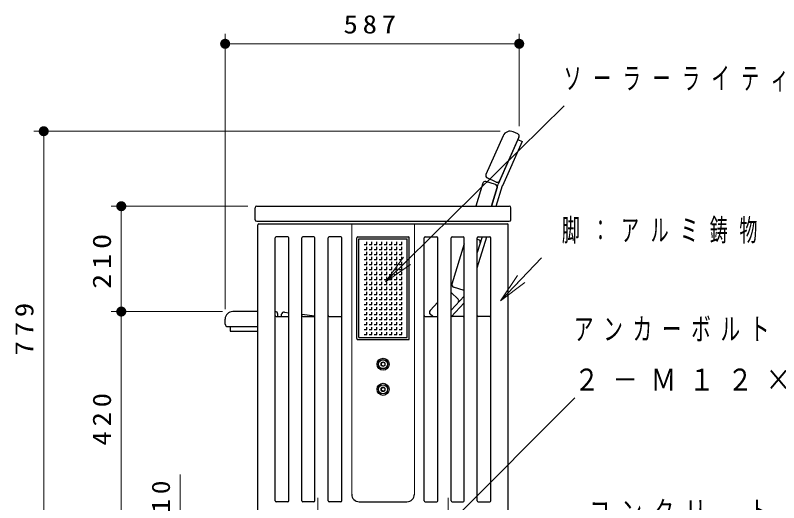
# Model space of a CAD drawing. Units: millimetres on the paper, scale 1:20. Extents: x -365 to 0, y 0 to 257.
# Drawn here: x -118.5 to -42.3, y 105.4 to 153.9 of the extents above; entities that cross this region are included whole.
import ezdxf

# ---------------------------------------------------------------- set-up
doc = ezdxf.new("R2010")
doc.units = ezdxf.units.MM
doc.linetypes.add('USER2', pattern=[6, 3, -1, 1, -1])
doc.layers.add('1_20', color=7, linetype='Continuous', lineweight=25)
doc.styles.add('ＭＳ ゴシック', font='')
doc.styles.get('ＭＳ ゴシック').set_extended_font_data('MS Gothic')

# ---------------------------------------------------------------- blocks, each defined once
blk = doc.blocks.new('filled_dot')
at = {"color": 0, "linetype": 'Continuous', "lineweight": -2, "const_width": 1.25}
blk.add_lwpolyline([(-0.625, 0, 1), (0.625, 0, 1)], format="xyb", close=True, dxfattribs=at)
blk = doc.blocks.new('open_arrow')
at = {"color": 0, "linetype": 'Continuous', "lineweight": -2}
blk.add_lwpolyline([(7.5, 1.25), (0, 0), (7.5, -1.25)], dxfattribs=at)

msp = doc.modelspace()

# ---------------------------------------------------------------- linework, layer by layer
at = {"layer": '1_20', "lineweight": 13}
for p, q in [((-97.559, 124.665), (-97.559, 152.102)), ((-68.222, 142.892), (-68.222, 152.102)), ((-97.559, 151.102), (-68.222, 151.102)), ((-81.555, 127.366), (-63.749, 144.908)), ((-70.132, 142.389), (-116.658, 142.389)), ((-115.658, 103.415), (-115.658, 142.389)), ((-95.284, 134.915), (-108.922, 134.915)), ((-107.922, 124.415), (-107.922, 134.915)), ((-84.934, 133.165), (-84.934, 106.215)), ((-78.684, 133.165), (-78.684, 106.215)), ((-65.99, 129.766), (-70.096, 125.493)), ((-70.096, 125.493), (-68.378, 128.002)), ((-70.096, 125.493), (-68.018, 127.656)), ((-67.657, 127.309), (-70.096, 125.493)), ((-97.809, 124.415), (-108.922, 124.415)), ((-107.922, 103.415), (-107.922, 124.415)), ((-81.976, 119.261), (-81.809, 119.357)), ((-81.976, 119.261), (-81.976, 119.069)), ((-81.976, 119.069), (-81.809, 118.973)), ((-81.809, 119.357), (-81.642, 119.261)), ((-81.809, 118.973), (-81.642, 119.069)), ((-81.642, 119.261), (-81.642, 119.069)), ((-81.976, 116.761), (-81.809, 116.857)), ((-81.976, 116.761), (-81.976, 116.569)), ((-81.976, 116.569), (-81.809, 116.473)), ((-81.809, 116.857), (-81.642, 116.761)), ((-81.809, 116.473), (-81.642, 116.569)), ((-81.642, 116.761), (-81.642, 116.569)), ((-75.686, 102.79), (-62.662, 115.813)), ((-102.035, 103.415), (-102.035, 108.179))]:
    msp.add_line(p, q, dxfattribs=at)
at = {"layer": '1_20'}
for p, q in [((-69.817, 141.944), (-71.546, 138.061)), ((-68.243, 141.79), (-70.175, 137.451)), ((-68.37, 142.12), (-68.827, 142.324)), ((-68.345, 141.562), (-70.322, 137.122)), ((-67.934, 141.379), (-69.904, 136.955)), ((-68.345, 141.562), (-67.934, 141.379)), ((-71.866, 137.202), (-72.565, 134.915)), ((-70.598, 137.076), (-71.554, 137.368)), ((-70.506, 137.324), (-71.419, 137.731)), ((-70.997, 134.915), (-70.322, 137.122)), ((-70.432, 136.764), (-70.997, 134.915)), ((-70.526, 134.915), (-69.897, 136.972)), ((-94.409, 134.915), (-69.209, 134.915)), ((-94.559, 133.565), (-94.559, 134.765)), ((-69.055, 133.565), (-69.055, 134.765)), ((-94.409, 133.415), (-69.209, 133.415)), ((-94.309, 104.265), (-94.309, 133.065)), ((-94.209, 133.165), (-69.409, 133.165)), ((-69.309, 104.265), (-69.309, 133.065)), ((-91.311, 131.865), (-92.453, 131.865)), ((-88.705, 131.865), (-89.804, 131.865)), ((-86.028, 131.865), (-87.184, 131.865)), ((-84.334, 131.865), (-79.284, 131.865)), ((-77.59, 131.865), (-76.434, 131.865)), ((-74.913, 131.865), (-73.814, 131.865)), ((-72.407, 128.763), (-71.459, 131.865)), ((-71.929, 131.865), (-72.407, 130.302)), ((-72.307, 131.865), (-71.165, 131.865)), ((-92.553, 105.565), (-92.553, 131.765)), ((-91.211, 105.565), (-91.211, 131.765)), ((-89.904, 105.565), (-89.904, 131.765)), ((-88.605, 105.565), (-88.605, 131.765)), ((-87.284, 105.565), (-87.284, 131.765)), ((-85.928, 105.565), (-85.928, 131.765)), ((-84.434, 121.715), (-84.434, 131.765)), ((-84.234, 131.665), (-79.384, 131.665)), ((-84.234, 121.815), (-84.234, 131.665)), ((-83.684, 131.115), (-83.434, 131.115)), ((-83.434, 131.115), (-83.434, 131.365)), ((-83.184, 131.115), (-82.934, 131.115)), ((-82.934, 131.115), (-82.934, 131.365)), ((-82.684, 131.115), (-82.434, 131.115)), ((-82.434, 131.115), (-82.434, 131.365)), ((-82.184, 131.115), (-81.934, 131.115)), ((-81.934, 131.115), (-81.934, 131.365)), ((-81.684, 131.115), (-81.434, 131.115)), ((-81.434, 131.115), (-81.434, 131.365)), ((-81.184, 131.115), (-80.934, 131.115)), ((-80.934, 131.115), (-80.934, 131.365)), ((-80.684, 131.115), (-80.434, 131.115)), ((-80.434, 131.115), (-80.434, 131.365)), ((-80.184, 131.115), (-79.934, 131.115)), ((-79.934, 131.115), (-79.934, 131.365)), ((-79.384, 121.815), (-79.384, 131.665)), ((-79.184, 121.715), (-79.184, 131.765)), ((-77.69, 105.565), (-77.69, 131.765)), ((-76.334, 105.565), (-76.334, 131.765)), ((-75.013, 105.565), (-75.013, 131.765)), ((-73.714, 131.158), (-74.936, 127.161)), ((-73.714, 105.565), (-73.714, 131.765)), ((-72.407, 105.565), (-72.407, 131.765)), ((-72.279, 131.577), (-72.407, 131.616)), ((-71.065, 105.565), (-71.065, 131.765)), ((-83.684, 130.615), (-83.434, 130.615)), ((-83.434, 130.615), (-83.434, 130.865)), ((-83.434, 130.115), (-83.434, 130.365)), ((-83.184, 130.615), (-82.934, 130.615)), ((-82.934, 130.615), (-82.934, 130.865)), ((-82.934, 130.115), (-82.934, 130.365)), ((-82.684, 130.615), (-82.434, 130.615)), ((-82.434, 130.615), (-82.434, 130.865)), ((-82.434, 130.115), (-82.434, 130.365)), ((-82.184, 130.615), (-81.934, 130.615)), ((-81.934, 130.615), (-81.934, 130.865)), ((-81.934, 130.115), (-81.934, 130.365)), ((-81.684, 130.615), (-81.434, 130.615)), ((-81.434, 130.615), (-81.434, 130.865)), ((-81.434, 130.115), (-81.434, 130.365)), ((-81.184, 130.615), (-80.934, 130.615)), ((-80.934, 130.615), (-80.934, 130.865)), ((-80.934, 130.115), (-80.934, 130.365)), ((-80.684, 130.615), (-80.434, 130.615)), ((-80.434, 130.615), (-80.434, 130.865)), ((-80.434, 130.115), (-80.434, 130.365)), ((-80.184, 130.615), (-79.934, 130.615)), ((-79.934, 130.615), (-79.934, 130.865)), ((-79.934, 130.115), (-79.934, 130.365)), ((-83.684, 130.115), (-83.434, 130.115)), ((-83.684, 129.615), (-83.434, 129.615)), ((-83.434, 129.615), (-83.434, 129.865)), ((-83.184, 130.115), (-82.934, 130.115)), ((-83.184, 129.615), (-82.934, 129.615)), ((-82.934, 129.615), (-82.934, 129.865)), ((-82.684, 130.115), (-82.434, 130.115)), ((-82.684, 129.615), (-82.434, 129.615)), ((-82.434, 129.615), (-82.434, 129.865)), ((-82.184, 130.115), (-81.934, 130.115)), ((-82.184, 129.615), (-81.934, 129.615)), ((-81.934, 129.615), (-81.934, 129.865)), ((-81.684, 130.115), (-81.434, 130.115)), ((-81.684, 129.615), (-81.434, 129.615)), ((-81.434, 129.615), (-81.434, 129.865)), ((-81.184, 130.115), (-80.934, 130.115)), ((-81.184, 129.615), (-80.934, 129.615)), ((-80.934, 129.615), (-80.934, 129.865)), ((-80.684, 130.115), (-80.434, 130.115)), ((-80.684, 129.615), (-80.434, 129.615)), ((-80.434, 129.615), (-80.434, 129.865)), ((-80.184, 130.115), (-79.934, 130.115)), ((-80.184, 129.615), (-79.934, 129.615)), ((-79.934, 129.615), (-79.934, 129.865)), ((-83.684, 129.115), (-83.434, 129.115)), ((-83.434, 129.115), (-83.434, 129.365)), ((-83.434, 128.615), (-83.434, 128.865)), ((-83.184, 129.115), (-82.934, 129.115)), ((-82.934, 129.115), (-82.934, 129.365)), ((-82.934, 128.615), (-82.934, 128.865)), ((-82.684, 129.115), (-82.434, 129.115)), ((-82.434, 129.115), (-82.434, 129.365)), ((-82.434, 128.615), (-82.434, 128.865)), ((-82.184, 129.115), (-81.934, 129.115)), ((-81.934, 129.115), (-81.934, 129.365)), ((-81.934, 128.615), (-81.934, 128.865)), ((-81.684, 129.115), (-81.434, 129.115)), ((-81.434, 129.115), (-81.434, 129.365)), ((-81.434, 128.615), (-81.434, 128.865)), ((-81.184, 129.115), (-80.934, 129.115)), ((-80.934, 129.115), (-80.934, 129.365)), ((-80.934, 128.615), (-80.934, 128.865)), ((-80.684, 129.115), (-80.434, 129.115)), ((-80.434, 129.115), (-80.434, 129.365)), ((-80.434, 128.615), (-80.434, 128.865)), ((-80.184, 129.115), (-79.934, 129.115)), ((-79.934, 129.115), (-79.934, 129.365)), ((-79.934, 128.615), (-79.934, 128.865)), ((-83.684, 128.615), (-83.434, 128.615)), ((-83.684, 128.115), (-83.434, 128.115)), ((-83.434, 128.115), (-83.434, 128.365)), ((-83.184, 128.615), (-82.934, 128.615)), ((-83.184, 128.115), (-82.934, 128.115)), ((-82.934, 128.115), (-82.934, 128.365)), ((-82.684, 128.615), (-82.434, 128.615)), ((-82.684, 128.115), (-82.434, 128.115)), ((-82.434, 128.115), (-82.434, 128.365)), ((-82.184, 128.615), (-81.934, 128.615)), ((-82.184, 128.115), (-81.934, 128.115)), ((-81.934, 128.115), (-81.934, 128.365)), ((-81.684, 128.615), (-81.434, 128.615)), ((-81.684, 128.115), (-81.434, 128.115)), ((-81.434, 128.115), (-81.434, 128.365)), ((-81.184, 128.615), (-80.934, 128.615)), ((-81.184, 128.115), (-80.934, 128.115)), ((-80.934, 128.115), (-80.934, 128.365)), ((-80.684, 128.615), (-80.434, 128.615)), ((-80.684, 128.115), (-80.434, 128.115)), ((-80.434, 128.115), (-80.434, 128.365)), ((-80.184, 128.615), (-79.934, 128.615)), ((-80.184, 128.115), (-79.934, 128.115)), ((-79.934, 128.115), (-79.934, 128.365)), ((-83.684, 127.615), (-83.434, 127.615)), ((-83.434, 127.615), (-83.434, 127.865)), ((-83.434, 127.115), (-83.434, 127.365)), ((-83.184, 127.615), (-82.934, 127.615)), ((-82.934, 127.615), (-82.934, 127.865)), ((-82.934, 127.115), (-82.934, 127.365)), ((-82.684, 127.615), (-82.434, 127.615)), ((-82.434, 127.615), (-82.434, 127.865)), ((-82.434, 127.115), (-82.434, 127.365)), ((-82.184, 127.615), (-81.934, 127.615)), ((-81.934, 127.615), (-81.934, 127.865)), ((-81.934, 127.115), (-81.934, 127.365)), ((-81.684, 127.615), (-81.434, 127.615)), ((-81.434, 127.615), (-81.434, 127.865)), ((-81.434, 127.115), (-81.434, 127.365)), ((-81.184, 127.615), (-80.934, 127.615)), ((-80.934, 127.615), (-80.934, 127.865)), ((-80.934, 127.115), (-80.934, 127.365)), ((-80.684, 127.615), (-80.434, 127.615)), ((-80.434, 127.615), (-80.434, 127.865)), ((-80.434, 127.115), (-80.434, 127.365)), ((-80.184, 127.615), (-79.934, 127.615)), ((-79.934, 127.615), (-79.934, 127.865)), ((-79.934, 127.115), (-79.934, 127.365)), ((-83.684, 127.115), (-83.434, 127.115)), ((-83.684, 126.615), (-83.434, 126.615)), ((-83.434, 126.615), (-83.434, 126.865)), ((-83.184, 127.115), (-82.934, 127.115)), ((-83.184, 126.615), (-82.934, 126.615)), ((-82.934, 126.615), (-82.934, 126.865)), ((-82.684, 127.115), (-82.434, 127.115)), ((-82.684, 126.615), (-82.434, 126.615)), ((-82.434, 126.615), (-82.434, 126.865)), ((-82.184, 127.115), (-81.934, 127.115)), ((-82.184, 126.615), (-81.934, 126.615)), ((-81.934, 126.615), (-81.934, 126.865)), ((-81.684, 127.115), (-81.434, 127.115)), ((-81.684, 126.615), (-81.434, 126.615)), ((-81.434, 126.615), (-81.434, 126.865)), ((-81.184, 127.115), (-80.934, 127.115)), ((-81.184, 126.615), (-80.934, 126.615)), ((-80.934, 126.615), (-80.934, 126.865)), ((-80.684, 127.115), (-80.434, 127.115)), ((-80.684, 126.615), (-80.434, 126.615)), ((-80.434, 126.615), (-80.434, 126.865)), ((-80.184, 127.115), (-79.934, 127.115)), ((-80.184, 126.615), (-79.934, 126.615)), ((-79.934, 126.615), (-79.934, 126.865)), ((-73.714, 126.526), (-74.77, 126.849)), ((-83.684, 126.115), (-83.434, 126.115)), ((-83.434, 126.115), (-83.434, 126.365)), ((-83.434, 125.615), (-83.434, 125.865)), ((-83.184, 126.115), (-82.934, 126.115)), ((-82.934, 126.115), (-82.934, 126.365)), ((-82.934, 125.615), (-82.934, 125.865)), ((-82.684, 126.115), (-82.434, 126.115)), ((-82.434, 126.115), (-82.434, 126.365)), ((-82.434, 125.615), (-82.434, 125.865)), ((-82.184, 126.115), (-81.934, 126.115)), ((-81.934, 126.115), (-81.934, 126.365)), ((-81.934, 125.615), (-81.934, 125.865)), ((-81.684, 126.115), (-81.434, 126.115)), ((-81.434, 126.115), (-81.434, 126.365)), ((-81.434, 125.615), (-81.434, 125.865)), ((-81.184, 126.115), (-80.934, 126.115)), ((-80.934, 126.115), (-80.934, 126.365)), ((-80.934, 125.615), (-80.934, 125.865)), ((-80.684, 126.115), (-80.434, 126.115)), ((-80.434, 126.115), (-80.434, 126.365)), ((-80.434, 125.615), (-80.434, 125.865)), ((-80.184, 126.115), (-79.934, 126.115)), ((-79.934, 126.115), (-79.934, 126.365)), ((-79.934, 125.615), (-79.934, 125.865)), ((-74.327, 125.667), (-75.013, 126.307)), ((-75.013, 124.565), (-73.714, 125.958)), ((-83.684, 125.615), (-83.434, 125.615)), ((-83.684, 125.115), (-83.434, 125.115)), ((-83.434, 125.115), (-83.434, 125.365)), ((-83.184, 125.615), (-82.934, 125.615)), ((-83.184, 125.115), (-82.934, 125.115)), ((-82.934, 125.115), (-82.934, 125.365)), ((-82.684, 125.615), (-82.434, 125.615)), ((-82.684, 125.115), (-82.434, 125.115)), ((-82.434, 125.115), (-82.434, 125.365)), ((-82.184, 125.615), (-81.934, 125.615)), ((-82.184, 125.115), (-81.934, 125.115)), ((-81.934, 125.115), (-81.934, 125.365)), ((-81.684, 125.615), (-81.434, 125.615)), ((-81.684, 125.115), (-81.434, 125.115)), ((-81.434, 125.115), (-81.434, 125.365)), ((-81.184, 125.615), (-80.934, 125.615)), ((-81.184, 125.115), (-80.934, 125.115)), ((-80.934, 125.115), (-80.934, 125.365)), ((-80.684, 125.615), (-80.434, 125.615)), ((-80.684, 125.115), (-80.434, 125.115)), ((-80.434, 125.115), (-80.434, 125.365)), ((-80.184, 125.615), (-79.934, 125.615)), ((-80.184, 125.115), (-79.934, 125.115)), ((-79.934, 125.115), (-79.934, 125.365)), ((-76.334, 125.348), (-77.117, 124.508)), ((-75.013, 123.905), (-73.714, 125.298)), ((-94.309, 124.415), (-96.809, 124.415)), ((-92.553, 124.415), (-92.559, 124.415)), ((-92.309, 123.915), (-92.309, 124.165)), ((-91.644, 124.358), (-91.211, 124.305)), ((-83.684, 124.615), (-83.434, 124.615)), ((-83.434, 124.615), (-83.434, 124.865)), ((-83.434, 124.115), (-83.434, 124.365)), ((-83.184, 124.615), (-82.934, 124.615)), ((-82.934, 124.615), (-82.934, 124.865)), ((-82.934, 124.115), (-82.934, 124.365)), ((-82.684, 124.615), (-82.434, 124.615)), ((-82.434, 124.615), (-82.434, 124.865)), ((-82.434, 124.115), (-82.434, 124.365)), ((-82.184, 124.615), (-81.934, 124.615)), ((-81.934, 124.615), (-81.934, 124.865)), ((-81.934, 124.115), (-81.934, 124.365)), ((-81.684, 124.615), (-81.434, 124.615)), ((-81.434, 124.615), (-81.434, 124.865)), ((-81.434, 124.115), (-81.434, 124.365)), ((-81.184, 124.615), (-80.934, 124.615)), ((-80.934, 124.615), (-80.934, 124.865)), ((-80.934, 124.115), (-80.934, 124.365)), ((-80.684, 124.615), (-80.434, 124.615)), ((-80.434, 124.615), (-80.434, 124.865)), ((-80.434, 124.115), (-80.434, 124.365)), ((-80.184, 124.615), (-79.934, 124.615)), ((-79.934, 124.615), (-79.934, 124.865)), ((-79.934, 124.115), (-79.934, 124.365)), ((-76.847, 123.915), (-77.105, 124.155)), ((-97.559, 123.165), (-97.559, 123.665)), ((-92.453, 123.915), (-91.311, 123.915)), ((-91.95, 123.915), (-91.923, 124.141)), ((-89.904, 124.145), (-88.605, 123.985)), ((-89.804, 123.915), (-88.705, 123.915)), ((-87.184, 123.915), (-86.028, 123.915)), ((-83.684, 124.115), (-83.434, 124.115)), ((-83.684, 123.615), (-83.434, 123.615)), ((-83.434, 123.615), (-83.434, 123.865)), ((-83.184, 124.115), (-82.934, 124.115)), ((-83.184, 123.615), (-82.934, 123.615)), ((-82.934, 123.615), (-82.934, 123.865)), ((-82.684, 124.115), (-82.434, 124.115)), ((-82.684, 123.615), (-82.434, 123.615)), ((-82.434, 123.615), (-82.434, 123.865)), ((-82.184, 124.115), (-81.934, 124.115)), ((-82.184, 123.615), (-81.934, 123.615)), ((-81.934, 123.615), (-81.934, 123.865)), ((-81.684, 124.115), (-81.434, 124.115)), ((-81.684, 123.615), (-81.434, 123.615)), ((-81.434, 123.615), (-81.434, 123.865)), ((-81.184, 124.115), (-80.934, 124.115)), ((-81.184, 123.615), (-80.934, 123.615)), ((-80.934, 123.615), (-80.934, 123.865)), ((-80.684, 124.115), (-80.434, 124.115)), ((-80.684, 123.615), (-80.434, 123.615)), ((-80.434, 123.615), (-80.434, 123.865)), ((-80.184, 124.115), (-79.934, 124.115)), ((-80.184, 123.615), (-79.934, 123.615)), ((-79.934, 123.615), (-79.934, 123.865)), ((-77.59, 123.915), (-76.434, 123.915)), ((-73.814, 123.915), (-74.913, 123.915)), ((-71.165, 123.915), (-72.307, 123.915)), ((-97.309, 122.915), (-94.309, 122.915)), ((-97.059, 122.915), (-97.059, 122.465)), ((-83.684, 123.115), (-83.434, 123.115)), ((-83.434, 123.115), (-83.434, 123.365)), ((-83.434, 122.615), (-83.434, 122.865)), ((-83.184, 123.115), (-82.934, 123.115)), ((-82.934, 123.115), (-82.934, 123.365)), ((-82.934, 122.615), (-82.934, 122.865)), ((-82.684, 123.115), (-82.434, 123.115)), ((-82.434, 123.115), (-82.434, 123.365)), ((-82.434, 122.615), (-82.434, 122.865)), ((-82.184, 123.115), (-81.934, 123.115)), ((-81.934, 123.115), (-81.934, 123.365)), ((-81.934, 122.615), (-81.934, 122.865)), ((-81.684, 123.115), (-81.434, 123.115)), ((-81.434, 123.115), (-81.434, 123.365)), ((-81.434, 122.615), (-81.434, 122.865)), ((-81.184, 123.115), (-80.934, 123.115)), ((-80.934, 123.115), (-80.934, 123.365)), ((-80.934, 122.615), (-80.934, 122.865)), ((-80.684, 123.115), (-80.434, 123.115)), ((-80.434, 123.115), (-80.434, 123.365)), ((-80.434, 122.615), (-80.434, 122.865)), ((-80.184, 123.115), (-79.934, 123.115)), ((-79.934, 123.115), (-79.934, 123.365)), ((-79.934, 122.615), (-79.934, 122.865)), ((-97.059, 122.465), (-94.309, 122.465)), ((-83.684, 122.615), (-83.434, 122.615)), ((-83.684, 122.115), (-83.434, 122.115)), ((-83.434, 122.115), (-83.434, 122.365)), ((-83.184, 122.615), (-82.934, 122.615)), ((-83.184, 122.115), (-82.934, 122.115)), ((-82.934, 122.115), (-82.934, 122.365)), ((-82.684, 122.615), (-82.434, 122.615)), ((-82.684, 122.115), (-82.434, 122.115)), ((-82.434, 122.115), (-82.434, 122.365)), ((-82.184, 122.615), (-81.934, 122.615)), ((-82.184, 122.115), (-81.934, 122.115)), ((-81.934, 122.115), (-81.934, 122.365)), ((-81.684, 122.615), (-81.434, 122.615)), ((-81.684, 122.115), (-81.434, 122.115)), ((-81.434, 122.115), (-81.434, 122.365)), ((-81.184, 122.615), (-80.934, 122.615)), ((-81.184, 122.115), (-80.934, 122.115)), ((-80.934, 122.115), (-80.934, 122.365)), ((-80.684, 122.615), (-80.434, 122.615)), ((-80.684, 122.115), (-80.434, 122.115)), ((-80.434, 122.115), (-80.434, 122.365)), ((-80.184, 122.615), (-79.934, 122.615)), ((-80.184, 122.115), (-79.934, 122.115)), ((-79.934, 122.115), (-79.934, 122.365)), ((-84.334, 121.615), (-79.284, 121.615)), ((-84.234, 121.815), (-79.384, 121.815)), ((-91.311, 105.465), (-92.453, 105.465)), ((-88.705, 105.465), (-89.804, 105.465)), ((-86.028, 105.465), (-87.184, 105.465)), ((-84.184, 105.465), (-79.434, 105.465)), ((-77.59, 105.465), (-76.434, 105.465)), ((-74.913, 105.465), (-73.814, 105.465)), ((-72.307, 105.465), (-71.165, 105.465))]:
    msp.add_line(p, q, dxfattribs=at)
at = {"layer": '1_20', "linetype": 'USER2', "lineweight": 13}
for p, q in [((-88.309, 105.865), (-88.309, 85.415)), ((-75.309, 105.865), (-75.309, 85.415))]:
    msp.add_line(p, q, dxfattribs=at)
at = {"layer": '1_20'}
for centre, radius in [((-81.809, 119.165), 0.6), ((-81.809, 119.165), 0.458), ((-81.809, 119.165), 0.438), ((-81.809, 116.665), 0.6), ((-81.809, 116.665), 0.458), ((-81.809, 116.665), 0.438)]:
    msp.add_circle(centre, radius, dxfattribs=at)
at = {"layer": '1_20', "lineweight": 13}
for centre in [(-81.809, 119.165), (-81.809, 116.665)]:
    msp.add_circle(centre, 0.224, dxfattribs=at)
at = {"layer": '1_20'}
for centre, radius, start, end in [((-69.132, 141.639), 0.75, 66, 156), ((-68.472, 141.892), 0.25, 336, 66), ((-71.317, 137.959), 0.25, 156, 246), ((-71.627, 137.129), 0.25, 73, 163), ((-70.404, 137.553), 0.25, 246, 336), ((-70.671, 136.837), 0.25, 343, 73), ((-94.409, 134.765), 0.15, 90, 180), ((-69.209, 134.765), 0.15, 0, 90), ((-94.409, 133.565), 0.15, 180, 270), ((-69.209, 133.565), 0.15, 270, 0), ((-94.209, 133.065), 0.1, 90, 180), ((-69.409, 133.065), 0.1, 0, 90), ((-92.453, 131.765), 0.1, 90, 180), ((-91.311, 131.765), 0.1, 0, 90), ((-89.804, 131.765), 0.1, 90, 180), ((-88.705, 131.765), 0.1, 0, 90), ((-87.184, 131.765), 0.1, 90, 180), ((-86.028, 131.765), 0.1, 0, 90), ((-84.334, 131.765), 0.1, 90, 180), ((-79.284, 131.765), 0.1, 0, 90), ((-77.59, 131.765), 0.1, 90, 180), ((-76.434, 131.765), 0.1, 0, 90), ((-74.913, 131.765), 0.1, 90, 180), ((-73.814, 131.765), 0.1, 0, 90), ((-72.307, 131.765), 0.1, 90, 180), ((-71.165, 131.765), 0.1, 0, 90), ((-72.352, 131.338), 0.25, 343, 73), ((-74.697, 127.088), 0.25, 163, 253), ((-74.498, 125.484), 0.25, 317, 47), ((-96.809, 123.665), 0.75, 90, 180), ((-92.559, 124.165), 0.25, 0, 90), ((-91.675, 124.11), 0.25, 83, 173), ((-76.934, 124.338), 0.25, 137, 227), ((-92.453, 124.015), 0.1, 180, 270), ((-91.311, 124.015), 0.1, 270, 0), ((-89.804, 124.015), 0.1, 180, 270), ((-88.705, 124.015), 0.1, 270, 0), ((-87.184, 124.015), 0.1, 180, 270), ((-86.028, 124.015), 0.1, 270, 0), ((-77.59, 124.015), 0.1, 180, 270), ((-76.434, 124.015), 0.1, 270, 0), ((-74.913, 124.015), 0.1, 180, 270), ((-73.814, 124.015), 0.1, 270, 0), ((-72.307, 124.015), 0.1, 180, 270), ((-71.165, 124.015), 0.1, 270, 0), ((-97.309, 123.165), 0.25, 180, 270), ((-84.334, 121.715), 0.1, 180, 270), ((-79.284, 121.715), 0.1, 270, 0), ((-84.184, 106.215), 0.75, 180, 270), ((-79.434, 106.215), 0.75, 270, 0), ((-92.453, 105.565), 0.1, 180, 270), ((-91.311, 105.565), 0.1, 270, 0), ((-89.804, 105.565), 0.1, 180, 270), ((-88.705, 105.565), 0.1, 270, 0), ((-87.184, 105.565), 0.1, 180, 270), ((-86.028, 105.565), 0.1, 270, 0), ((-77.59, 105.565), 0.1, 180, 270), ((-76.434, 105.565), 0.1, 270, 0), ((-74.913, 105.565), 0.1, 180, 270), ((-73.814, 105.565), 0.1, 270, 0), ((-72.307, 105.565), 0.1, 180, 270), ((-71.165, 105.565), 0.1, 270, 0)]:
    msp.add_arc(centre, radius, start, end, dxfattribs=at)

# ---------------------------------------------------------------- block references
at = {"layer": '1_20', "lineweight": 13, "xscale": 0.4, "yscale": 0.4}
msp.add_blockref('filled_dot', (-97.559, 151.102), dxfattribs=at)
at = {"layer": '1_20', "lineweight": 13}
for name, p, xscale, yscale, rotation in [('filled_dot', (-68.222, 151.102), 0.4, 0.4, 180), ('filled_dot', (-115.658, 142.389), 0.4, 0.4, 270), ('filled_dot', (-107.922, 134.915), 0.4, 0.4, 270), ('open_arrow', (-81.555, 127.366), 0.4, 0.4, 44.6), ('open_arrow', (-65.99, 129.766), 0.001, 0.001, 226.1), ('filled_dot', (-107.922, 124.415), 0.4, 0.4, 90), ('filled_dot', (-107.922, 124.415), 0.4, 0.4, 270)]:
    msp.add_blockref(name, p, dxfattribs=dict(at, xscale=xscale, yscale=yscale, rotation=rotation))

# ---------------------------------------------------------------- texts
at = {"layer": '1_20', "style": 'ＭＳ ゴシック'}
for s, insert, char_height, attachment_point in [('\\T1.33;\\W1.15;587', (-82.89, 152.102), 1.833, 8), ('\\T1.64;\\W0.6;ソーラーライティングユニット', (-63.79, 147.558), 2.199, 4), ('\\T1.64;\\W0.6;脚：アルミ鋳物', (-63.965, 132.416), 2.199, 4), ('\\T1.5;\\W0.65;アンカーボルト', (-62.755, 122.613), 2.199, 4), ('\\T1.5;\\W0.85;２－Ｍ１２×150L', (-62.755, 117.613), 2.199, 4), ('\\T1.52;\\W0.7;\\~コンクリ－ト', (-62.842, 104.38), 2.199, 4)]:
    msp.add_mtext(s, dxfattribs=dict(at, insert=insert, char_height=char_height, attachment_point=attachment_point))
at = {"layer": '1_20', "char_height": 1.833, "attachment_point": 8, "rotation": 90, "style": 'ＭＳ ゴシック'}
for s, insert in [('\\T1.33;\\W1.2;210', (-108.922, 129.665)), ('\\T1.33;\\W1.15;779', (-116.658, 122.902)), ('\\T1.33;\\W1.15;420', (-108.922, 113.915)), ('\\T1.34;\\W1.1;10', (-103.035, 106.21))]:
    msp.add_mtext(s, dxfattribs=dict(at, insert=insert))

doc.saveas('drawing.dxf')
